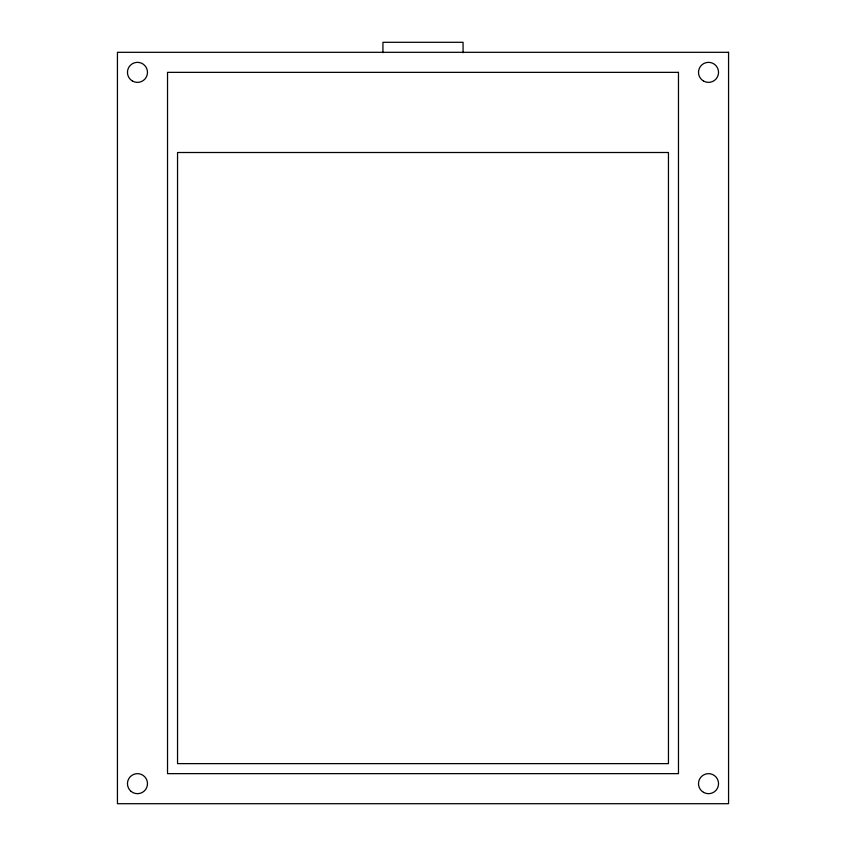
<?xml version="1.0" encoding="UTF-8"?>
<svg xmlns="http://www.w3.org/2000/svg" width="846" height="846" viewBox="0 0 846 846"><rect width="100%" height="100%" fill="white"/><g stroke="black" fill="none" stroke-linecap="round" stroke-linejoin="round"><path stroke-width="1.27" d="M463.069 52.738L463.069 42.3L382.931 42.3L382.931 52.738M728.565 52.315L117.435 52.315L117.435 803.7L728.565 803.7L728.565 52.315M678.471 72.354L167.529 72.354L167.529 773.646L678.471 773.646L678.471 72.354M668.456 152.502L177.544 152.502L177.544 763.631L668.456 763.631L668.456 152.502M132.462 81.036A10.015 10.015 0 0 0 147.49 72.354A10.015 10.015 0 0 0 132.462 63.683A10.015 10.015 0 0 0 132.462 81.036M703.512 81.036A10.015 10.015 0 0 0 718.54 72.354A10.015 10.015 0 0 0 703.512 63.683A10.015 10.015 0 0 0 703.512 81.036M131.151 791.433A10.015 10.015 0 0 0 147.363 785.247A10.015 10.015 0 0 0 133.901 774.302A10.015 10.015 0 0 0 131.151 791.433M703.512 792.342A10.015 10.015 0 0 0 718.54 783.66A10.015 10.015 0 0 0 703.512 774.989A10.015 10.015 0 0 0 703.512 792.342"/></g></svg>
